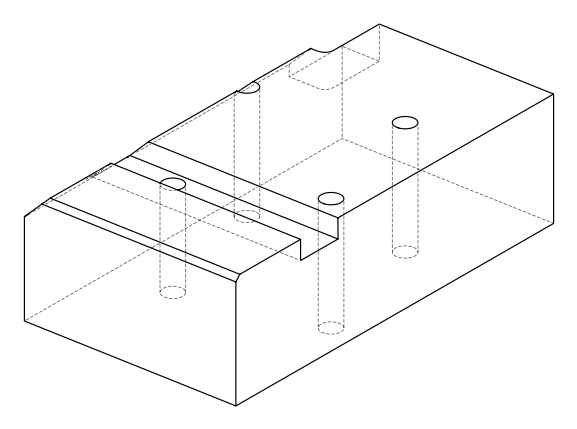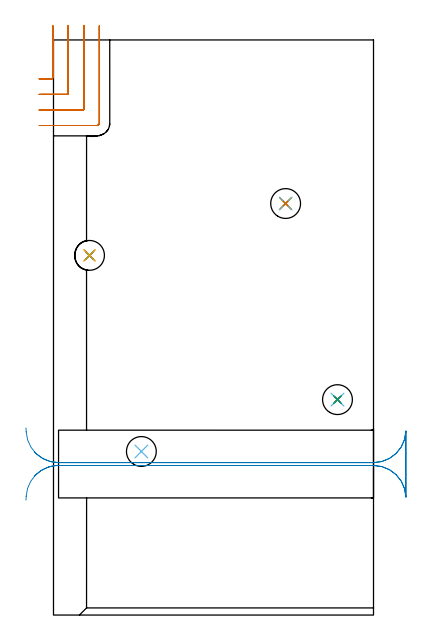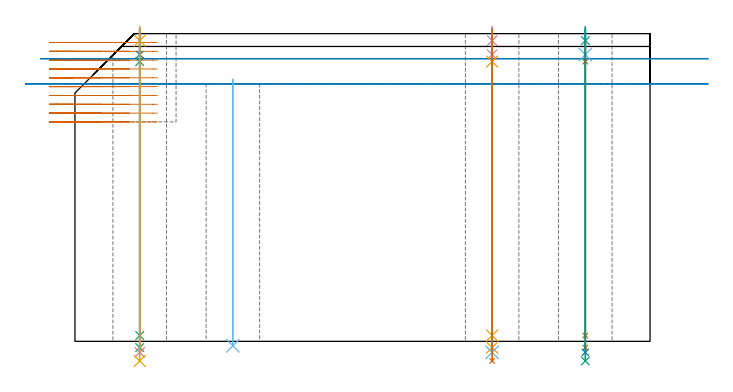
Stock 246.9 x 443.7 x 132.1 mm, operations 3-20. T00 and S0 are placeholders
(PLAN: 20 operations, 16 tool changes, 47 min)
(1 AREA_MILL | FG_CHAMFER_SURFACE | UGT0205_001 | 26.18 min | 119674 mm3)
(2 AREA_MILL_1 | FG_CHAMFER_SURFACE_1 | UGT0205_001 | 3.79 min | 3382 mm3)
(3 MILL_CORNER_NOTCH_RECTANGULAR | CORNER_NOTCH_RECTANGULAR | NXT0201_012 | Follow Part, ap 4, ae 75% | 7.94 min | 118233 mm3)
(4 MILL_RECTANGULAR_SLOT | SLOT_RECTANGULAR | UGT0201_020 | Follow Part, ap 12.5, ae 75% | 3.17 min | 265083 mm3)
(5 SPOT_DRILL | STEP1HOLE | NXT0321_9005460120000 | 0.05 min | 142 mm3)
(6 SPOT_DRILL_1 | STEP1HOLE_1 | NXT0321_9005460120000 | 0.05 min | 172 mm3)
(7 SPOT_DRILL_2 | STEP1HOLE_2 | NXT0321_9005460120000 | 0.05 min | 178 mm3)
(8 DRILL_BLIND_HOLE_INTO_CENTER | STEP1HOLE | NXT0301_125 | 0.05 min | 163 mm3)
(9 GUN_DRILL_THROUGH_HOLE | STEP1HOLE | UGT0307_001 | 0.59 min | 2389 mm3)
(10 SPADE_DRILL_TO_ENLARGE_THROUGH_HOLE | STEP1HOLE | UGT0306_005 | 0.56 min | 19016 mm3)
(11 DRILL_TO_ENLARGE_THROUGH_HOLE | STEP1HOLE | UGT0301_055 | 0.57 min | 33051 mm3)
(12 DRILL_BLIND_HOLE_INTO_CENTER_1 | STEP1HOLE_1 | NXT0301_125 | 0.05 min | 156 mm3)
(13 GUN_DRILL_THROUGH_HOLE_1 | STEP1HOLE_1 | UGT0307_001 | 0.59 min | 2409 mm3)
(14 SPADE_DRILL_TO_ENLARGE_THROUGH_HOLE_1 | STEP1HOLE_1 | UGT0306_005 | 0.56 min | 19004 mm3)
(15 DRILL_TO_ENLARGE_THROUGH_HOLE_1 | STEP1HOLE_1 | UGT0301_055 | 0.57 min | 33173 mm3)
(16 DRILL_BLIND_HOLE_INTO_CENTER_2 | STEP1HOLE_2 | NXT0301_125 | 0.05 min | 51 mm3)
(17 GUN_DRILL_THROUGH_HOLE_2 | STEP1HOLE_2 | UGT0307_001 | 0.59 min | 2414 mm3)
(18 SPADE_DRILL_TO_ENLARGE_THROUGH_HOLE_2 | STEP1HOLE_2 | UGT0306_005 | 0.56 min | 18916 mm3)
(19 DRILL_TO_ENLARGE_THROUGH_HOLE_2 | STEP1HOLE_2 | UGT0301_055 | 0.57 min | 32573 mm3)
(20 INDEXABLE_INSERT_DRILL_THROUGH_HOLE_FROM_SOLID | STEP1HOLE_3 | NXT0302_017 | 0.46 min | 45858 mm3)
(TOOL UGT0205_001 | Chamfer Mill 20 x 3 x 45 deg. | D20 FL50 Z2)
(TOOL NXT0201_012 | ENDMILL 16mm [2P460-1600-NA 1630] | D16 FL38 Z6)
(TOOL UGT0201_020 | End mill 50 mm | D50 FL50 Z4)
(TOOL NXT0321_9005460120000 | NC Spot Drill, 142deg, 12mm, Carbide, Uncoated | D12 PA142 FL30 Z2)
(TOOL NXT0301_125 | Carbide Drill 6mm [861.1-0600-018A1-GP GC34] | D6 PA150 FL18.7 Z2)
(TOOL UGT0307_001 | Gun Drill 5 mm | D5 PA130 FL24 Z1)
(TOOL UGT0306_005 | Spade Drill 14.5mm | D14.5 PA132 FL10 Z2)
(TOOL UGT0301_055 | Twist Drill 23 mm | D23 PA118 FL155 Z2)
(TOOL NXT0302_017 | Index. Insert Drill 23mm [880-D2300L25-05] | D23 PA176 FL115 Z2)
(OP 3 MILL_CORNER_NOTCH_RECTANGULAR)
G17 G21 G94 G90
T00 M6
G54
G17 G0 G90 X-11. Y413.678 S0 M3
G43 Z142.1 H1
Z128.31
G94 G1 X-8. Y413.699 F250.
X-7.746 Y413.7 F500.
X-1.395
G3 X-0.6 Y414.495 R0.8
G1 Y451.677
Y454.677 F250.
G0 Z142.1
X-11. Y401.667
Z128.31
G1 X-8. Y401.699
G2 X-7.746 Y401.7 R24. F500.
G1 X10.604
G3 X11.4 Y402.496 R0.8
G1 Y451.7
Y454.7 F250.
G0 Z142.1
X-10.999 Y389.634
Z128.31
G1 X-8. Y389.697
G2 X-7.746 Y389.7 R12. F500.
G1 X22.604
G3 X23.4 Y390.496 R0.8
G1 Y451.7
Y454.7 F250.
G0 Z142.1
X-10.746 Y377.7
Z128.31
G1 X-7.746
X33.5 F500.
G3 X35.4 Y379.6 R1.9
G1 Y451.7
Y454.7 F250.
G0 Z142.1
X-11. Y413.678
Z124.52
G1 X-8. Y413.699
X-7.746 Y413.7 F500.
X-1.395
G3 X-0.6 Y414.495 R0.8
G1 Y451.677
Y454.677 F250.
G0 Z142.1
X-11. Y401.667
Z124.52
G1 X-8. Y401.699
G2 X-7.746 Y401.7 R24. F500.
G1 X10.604
G3 X11.4 Y402.496 R0.8
G1 Y451.7
Y454.7 F250.
G0 Z142.1
X-10.999 Y389.634
Z124.52
G1 X-8. Y389.697
G2 X-7.746 Y389.7 R12. F500.
G1 X22.604
G3 X23.4 Y390.496 R0.8
G1 Y451.7
Y454.7 F250.
G0 Z142.1
X-10.746 Y377.7
Z124.52
G1 X-7.746
X33.5 F500.
G3 X35.4 Y379.6 R1.9
G1 Y451.7
Y454.7 F250.
G0 Z142.1
X-11. Y413.678
Z120.73
G1 X-8. Y413.699
X-7.746 Y413.7 F500.
X-1.395
G3 X-0.6 Y414.495 R0.8
G1 Y451.677
Y454.677 F250.
G0 Z142.1
X-11. Y401.667
Z120.73
G1 X-8. Y401.699
G2 X-7.746 Y401.7 R24. F500.
G1 X10.604
G3 X11.4 Y402.496 R0.8
G1 Y451.7
Y454.7 F250.
G0 Z142.1
X-10.999 Y389.634
Z120.73
G1 X-8. Y389.697
G2 X-7.746 Y389.7 R12. F500.
G1 X22.604
G3 X23.4 Y390.496 R0.8
G1 Y451.7
Y454.7 F250.
G0 Z142.1
X-10.746 Y377.7
Z120.73
G1 X-7.746
X33.5 F500.
G3 X35.4 Y379.6 R1.9
G1 Y451.7
Y454.7 F250.
G0 Z142.1
X-11. Y413.678
Z116.94
G1 X-8. Y413.699
X-7.746 Y413.7 F500.
X-1.395
G3 X-0.6 Y414.495 R0.8
G1 Y451.677
Y454.677 F250.
G0 Z142.1
X-11. Y401.667
Z116.94
G1 X-8. Y401.699
G2 X-7.746 Y401.7 R24. F500.
G1 X10.604
G3 X11.4 Y402.496 R0.8
G1 Y451.7
Y454.7 F250.
G0 Z142.1
X-10.999 Y389.634
Z116.94
G1 X-8. Y389.697
G2 X-7.746 Y389.7 R12. F500.
G1 X22.604
G3 X23.4 Y390.496 R0.8
G1 Y451.7
Y454.7 F250.
G0 Z142.1
X-10.746 Y377.7
Z116.94
G1 X-7.746
X33.5 F500.
G3 X35.4 Y379.6 R1.9
G1 Y451.7
Y454.7 F250.
G0 Z142.1
X-11. Y413.7
Z113.15
G1 X-8.
X-1.395 F500.
G3 X-0.6 Y414.495 R0.8
G1 Y451.677
Y454.677 F250.
G0 Z142.1
X-11. Y401.7
Z113.15
G1 X-8.
X10.605 F500.
G3 X11.4 Y402.495 R0.8
G1 Y451.7
Y454.7 F250.
G0 Z142.1
X-11. Y389.7
Z113.15
G1 X-8.
X22.604 F500.
G3 X23.4 Y390.496 R0.8
G1 Y451.7
Y454.7 F250.
G0 Z142.1
X-11. Y377.7
Z113.15
G1 X-8.
X33.5 F500.
G3 X35.4 Y379.6 R1.9
G1 Y451.7
Y454.7 F250.
G0 Z142.1
X-11. Y413.7
Z109.36
G1 X-8.
X-1.395 F500.
G3 X-0.6 Y414.495 R0.8
G1 Y451.677
Y454.677 F250.
G0 Z142.1
X-11. Y401.7
Z109.36
G1 X-8.
X10.605 F500.
G3 X11.4 Y402.495 R0.8
G1 Y451.7
Y454.7 F250.
G0 Z142.1
X-11. Y389.7
Z109.36
G1 X-8.
X22.604 F500.
G3 X23.4 Y390.496 R0.8
G1 Y451.7
Y454.7 F250.
G0 Z142.1
X-11. Y377.7
Z109.36
G1 X-8.
X33.5 F500.
G3 X35.4 Y379.6 R1.9
G1 Y451.7
Y454.7 F250.
G0 Z142.1
X-11. Y413.7
Z105.57
G1 X-8.
X-1.395 F500.
G3 X-0.6 Y414.495 R0.8
G1 Y451.677
Y454.677 F250.
G0 Z142.1
X-11. Y401.7
Z105.57
G1 X-8.
X10.605 F500.
G3 X11.4 Y402.495 R0.8
G1 Y451.7
Y454.7 F250.
G0 Z142.1
X-11. Y389.7
Z105.57
G1 X-8.
X22.604 F500.
G3 X23.4 Y390.496 R0.8
G1 Y451.7
Y454.7 F250.
G0 Z142.1
X-11. Y377.7
Z105.57
G1 X-8.
X33.5 F500.
G3 X35.4 Y379.6 R1.9
G1 Y451.7
Y454.7 F250.
G0 Z142.1
X-11. Y413.7
Z101.78
G1 X-8.
X-1.395 F500.
G3 X-0.6 Y414.495 R0.8
G1 Y451.677
Y454.677 F250.
G0 Z142.1
X-11. Y401.7
Z101.78
G1 X-8.
X10.605 F500.
G3 X11.4 Y402.495 R0.8
G1 Y451.7
Y454.7 F250.
G0 Z142.1
X-11. Y389.7
Z101.78
G1 X-8.
X22.604 F500.
G3 X23.4 Y390.496 R0.8
G1 Y451.7
Y454.7 F250.
G0 Z142.1
X-11. Y377.7
Z101.78
G1 X-8.
X33.5 F500.
G3 X35.4 Y379.6 R1.9
G1 Y451.7
Y454.7 F250.
G0 Z142.1
X-11. Y413.7
Z97.99
G1 X-8.
X-1.395 F500.
G3 X-0.6 Y414.495 R0.8
G1 Y451.677
Y454.677 F250.
G0 Z142.1
X-11. Y401.7
Z97.99
G1 X-8.
X10.605 F500.
G3 X11.4 Y402.495 R0.8
G1 Y451.7
Y454.7 F250.
G0 Z142.1
X-11. Y389.7
Z97.99
G1 X-8.
X22.604 F500.
G3 X23.4 Y390.496 R0.8
G1 Y451.7
Y454.7 F250.
G0 Z142.1
X-11. Y377.7
Z97.99
G1 X-8.
X33.5 F500.
G3 X35.4 Y379.6 R1.9
G1 Y451.7
Y454.7 F250.
G0 Z142.1
X-11. Y413.7
Z94.2
G1 X-8.
X-1.395 F500.
G3 X-0.6 Y414.495 R0.8
G1 Y451.677
Y454.677 F250.
G0 Z142.1
X-11. Y401.7
Z94.2
G1 X-8.
X10.605 F500.
G3 X11.4 Y402.495 R0.8
G1 Y451.7
Y454.7 F250.
G0 Z142.1
X-11. Y389.7
Z94.2
G1 X-8.
X22.604 F500.
G3 X23.4 Y390.496 R0.8
G1 Y451.7
Y454.7 F250.
G0 Z142.1
X-11. Y377.7
Z94.2
G1 X-8.
X33.5 F500.
G3 X35.4 Y379.6 R1.9
G1 Y451.7
Y454.7 F250.
G0 Z142.1
M5
M2
(OP 4 MILL_RECTANGULAR_SLOT)
G17 G21 G94 G90
T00 M6
G54
G17 G0 G90 X-14.854 Y107.202 S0 M3
G43 Z142.1 H0
Z121.3
G94 G1 X-12.6 Y109.182 F250.
G2 X-3.984 Y114.124 R25. F500.
X3.9 Y115.4 R25. F411.
G1 X5.879
X225.879 F338.
X246.9 F500.
G2 X271.89 Y91.107 R25.
G1 Y141.893
G2 X246.9 Y117.6 R25.
G1 X3.9
G2 X-12.6 Y123.818 R25.
G1 X-14.854 Y125.798 F250.
G0 Z142.1
X-21.222 Y88.705
Z110.5
G1 X-21.066 Y91.701
G2 X-3.934 Y114.141 R25. F500.
X3.9 Y115.4 R25. F340.
G1 X225.932
X246.9 F500.
G2 X271.89 Y91.107 R25.
G1 Y141.893
G2 X246.9 Y117.6 R25.
G1 X3.9
G2 X-21.068 Y141.344 R25.
G1 X-21.219 Y144.34 F250.
G0 Z142.1
M5
M2
(OP 5 SPOT_DRILL)
G17 G21 G94 G90
T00 M6
G54
G17 G0 G90 X219.1 Y166.2 S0 M3
G43 Z142.1 H0
G94 G81 G98 Z129.1 F250. R135.1
G80
M5
M2
(OP 6 SPOT_DRILL_1)
G17 G21 G94 G90
T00 M6
G54
G17 G0 G90 X179.1 Y317.5 S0 M3
G43 Z142.1 H0
G94 G81 G98 Z129.1 F250. R135.1
G80
M5
M2
(OP 7 SPOT_DRILL_2)
G17 G21 G94 G90
T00 M6
G54
G17 G0 G90 X27.8 Y277.5 S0 M3
G43 Z142.1 H0
G94 G81 G98 Z129.1 F250. R135.1
G80
M5
M2
(OP 8 DRILL_BLIND_HOLE_INTO_CENTER)
G17 G21 G94 G90
T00 M6
G54
G17 G0 G90 X219.1 Y166.2 S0 M3
G43 Z142.1 H1
G94 G81 G98 Z123.1 F250. R134.1
G80
M5
M2
(OP 9 GUN_DRILL_THROUGH_HOLE)
G17 G21 G94 G90
T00 M6
G54
G17 G0 G90 X219.1 Y166.2 M8
G43 Z142.1 H0
Z129.29
S716 M3
G94 G1 Z120.104 F125. M26
G4 X.084
Z2.5 F250.
G4 X.084
Z-2.666 F125.
G4 X.084
M5
M9
G0 Z129.29
Z142.1
M2
(OP 10 SPADE_DRILL_TO_ENLARGE_THROUGH_HOLE)
G17 G21 G94 G90
T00 M6
G54
G17 G0 G90 X219.1 Y166.2 S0 M3
G43 Z142.1 H0
G94 G73 G98 Z-4.728 F250. Q13.683 R134.1
G80
M5
M2
(OP 11 DRILL_TO_ENLARGE_THROUGH_HOLE)
G17 G21 G94 G90
T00 M6
G54
G17 G0 G90 X219.1 Y166.2 S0 M3
G43 Z142.1 H0
G94 G73 G98 Z-8.41 F250. Q20.073 R134.1
G80
M5
M2
(OP 12 DRILL_BLIND_HOLE_INTO_CENTER_1)
G17 G21 G94 G90
T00 M6
G54
G17 G0 G90 X179.1 Y317.5 S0 M3
G43 Z142.1 H1
G94 G81 G98 Z123.1 F250. R134.1
G80
M5
M2
(OP 13 GUN_DRILL_THROUGH_HOLE_1)
G17 G21 G94 G90
T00 M6
G54
G17 G0 G90 X179.1 Y317.5 M8
G43 Z142.1 H0
Z129.29
S716 M3
G94 G1 Z120.104 F125. M26
G4 X.084
Z2.5 F250.
G4 X.084
Z-2.666 F125.
G4 X.084
M5
M9
G0 Z129.29
Z142.1
M2
(OP 14 SPADE_DRILL_TO_ENLARGE_THROUGH_HOLE_1)
G17 G21 G94 G90
T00 M6
G54
G17 G0 G90 X179.1 Y317.5 S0 M3
G43 Z142.1 H0
G94 G73 G98 Z-4.728 F250. Q13.683 R134.1
G80
M5
M2
(OP 15 DRILL_TO_ENLARGE_THROUGH_HOLE_1)
G17 G21 G94 G90
T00 M6
G54
G17 G0 G90 X179.1 Y317.5 S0 M3
G43 Z142.1 H0
G94 G73 G98 Z-8.41 F250. Q20.073 R134.1
G80
M5
M2
(OP 16 DRILL_BLIND_HOLE_INTO_CENTER_2)
G17 G21 G94 G90
T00 M6
G54
G17 G0 G90 X27.8 Y277.5 S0 M3
G43 Z142.1 H1
G94 G81 G98 Z123.1 F250. R134.1
G80
M5
M2
(OP 17 GUN_DRILL_THROUGH_HOLE_2)
G17 G21 G94 G90
T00 M6
G54
G17 G0 G90 X27.8 Y277.5 M8
G43 Z142.1 H0
Z129.29
S716 M3
G94 G1 Z120.104 F125. M26
G4 X.084
Z2.5 F250.
G4 X.084
Z-2.666 F125.
G4 X.084
M5
M9
G0 Z129.29
Z142.1
M2
(OP 18 SPADE_DRILL_TO_ENLARGE_THROUGH_HOLE_2)
G17 G21 G94 G90
T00 M6
G54
G17 G0 G90 X27.8 Y277.5 S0 M3
G43 Z142.1 H0
G94 G73 G98 Z-4.728 F250. Q13.683 R134.1
G80
M5
M2
(OP 19 DRILL_TO_ENLARGE_THROUGH_HOLE_2)
G17 G21 G94 G90
T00 M6
G54
G17 G0 G90 X27.8 Y277.5 S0 M3
G43 Z142.1 H0
G94 G73 G98 Z-8.41 F250. Q20.073 R134.1
G80
M5
M2
(OP 20 INDEXABLE_INSERT_DRILL_THROUGH_HOLE_FROM_SOLID)
G17 G21 G94 G90
T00 M6
G54
G17 G0 G90 X67.8 Y126.2 S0 M3
G43 Z142.1 H1
G94 G81 G98 Z-1.902 F250. R112.5
G80
M5
M2
